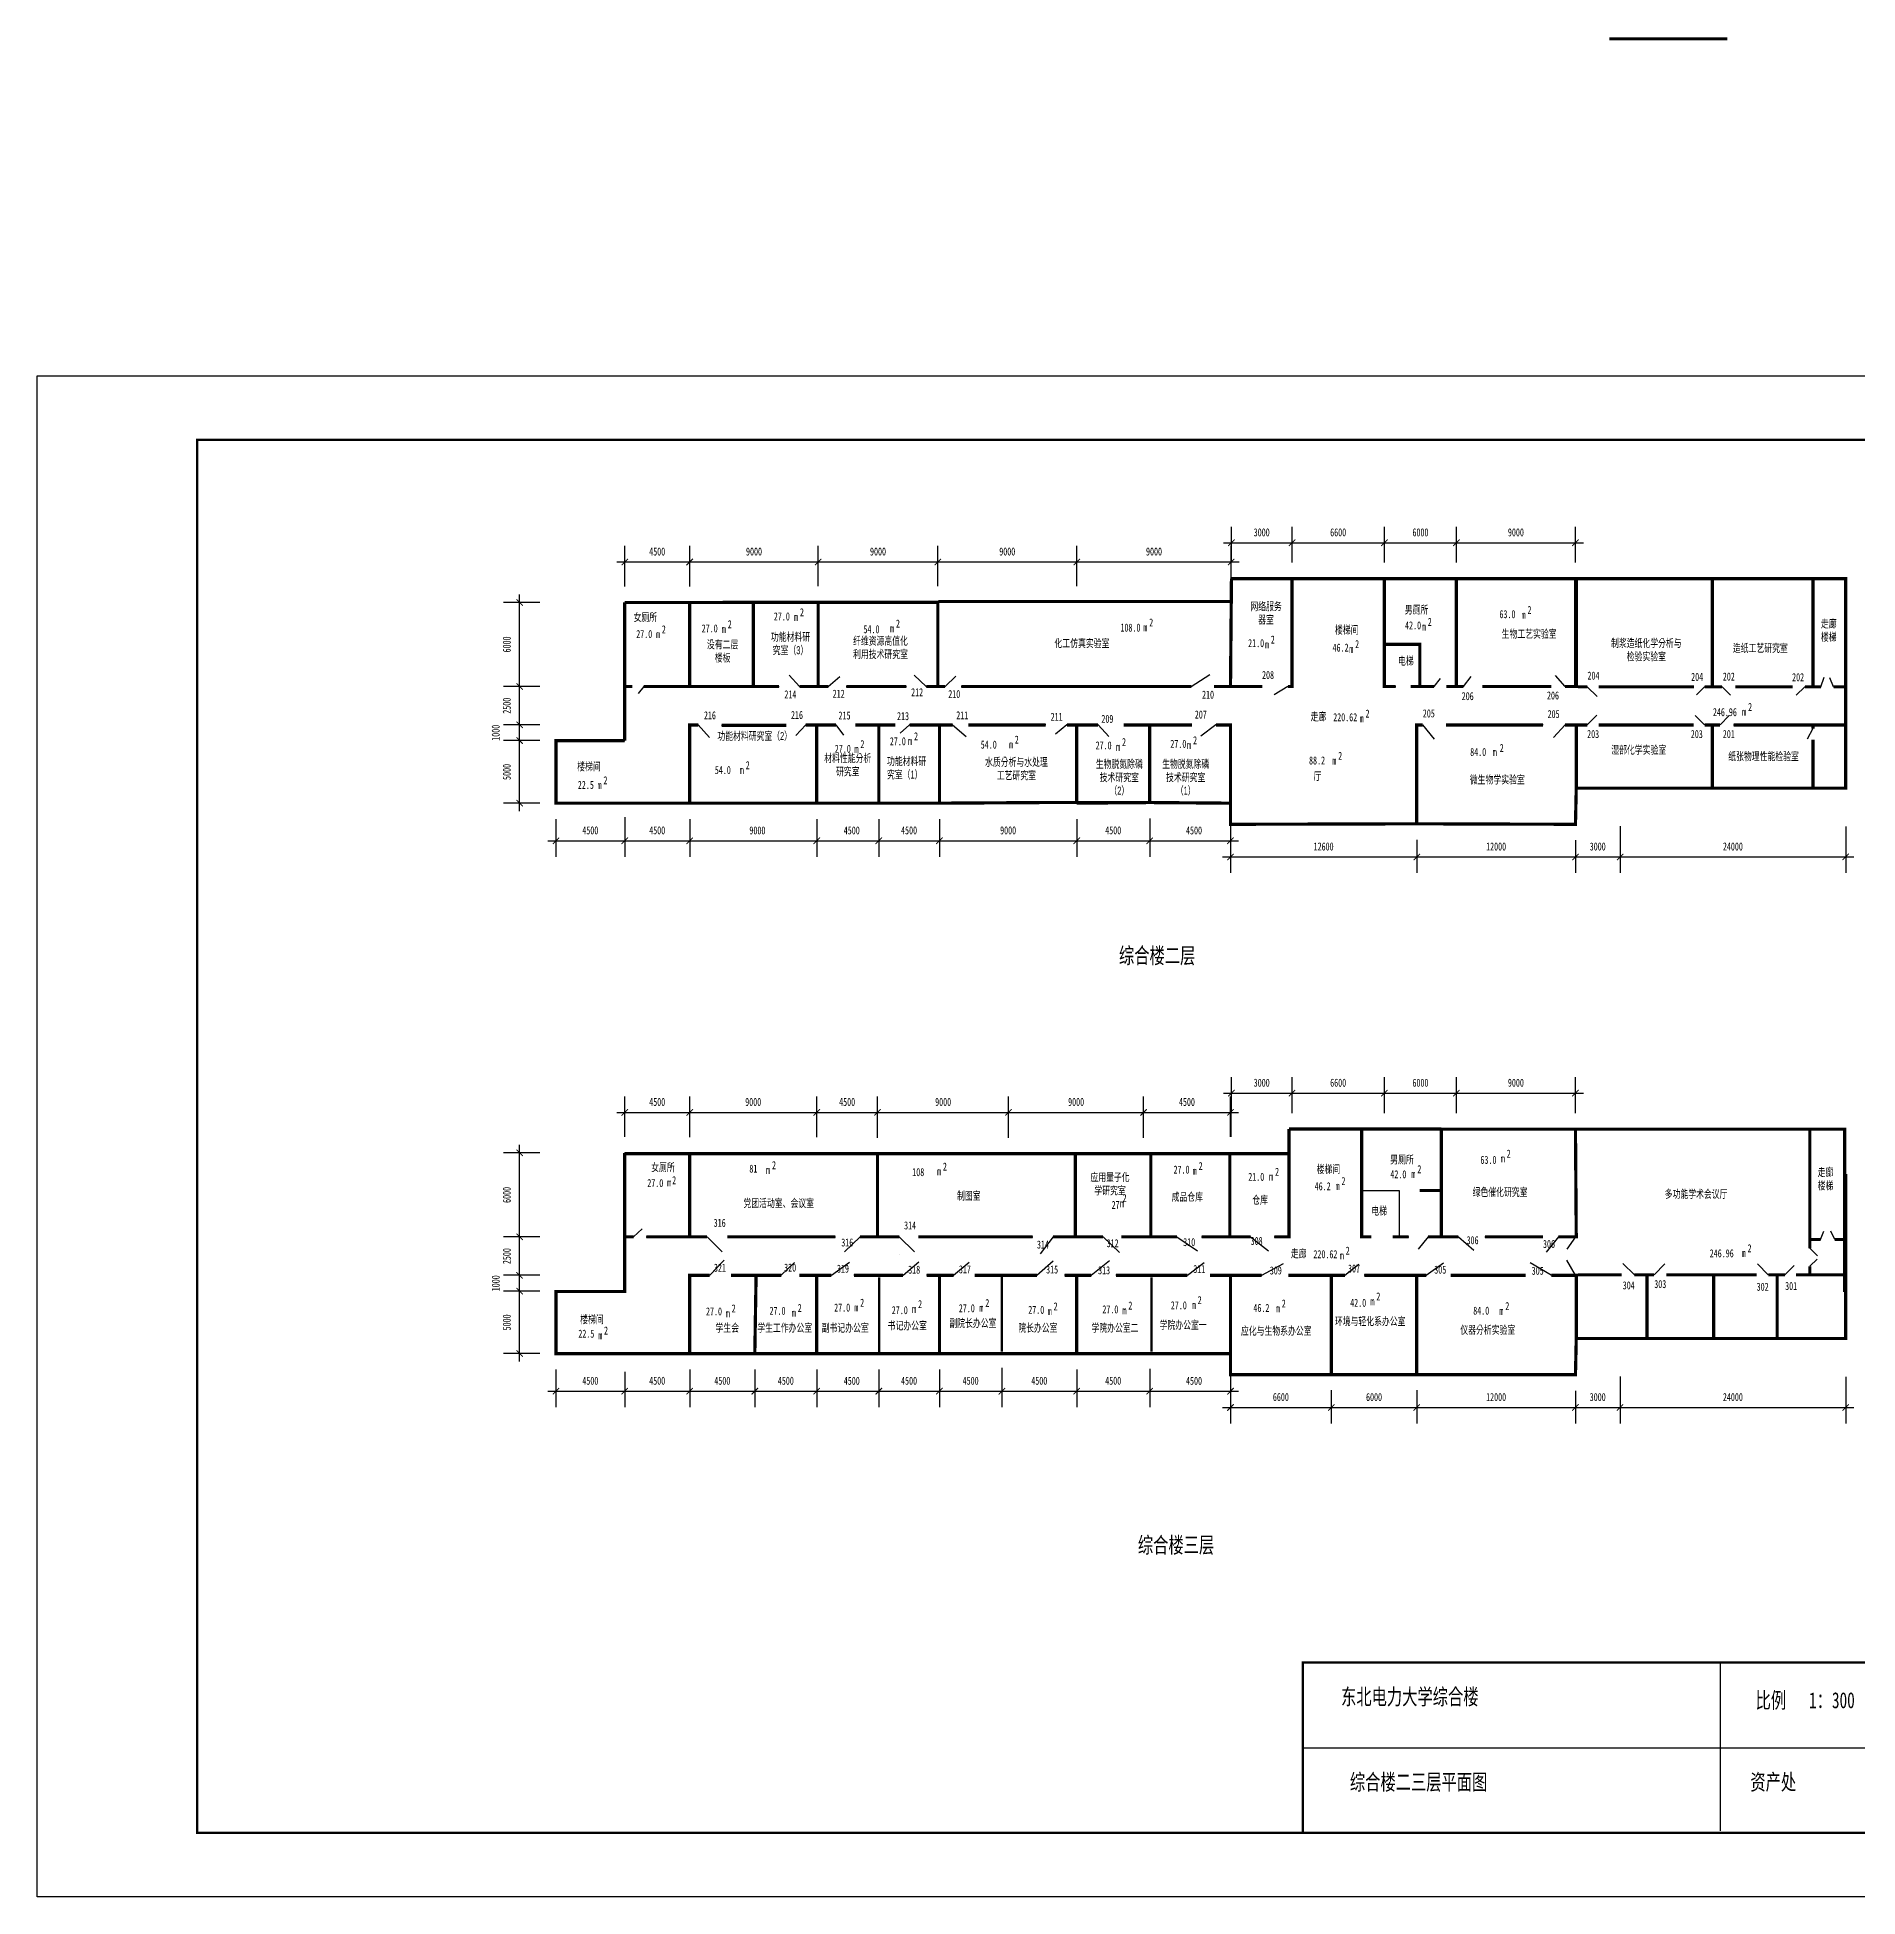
# Model space of a CAD drawing. Extents: x -238 to 1705, y -352 to 810.
# Drawn here: x -238 to 900, y -352 to 810 of the extents above; entities that cross this region are included whole.
import ezdxf

# ---------------------------------------------------------------- set-up
doc = ezdxf.new("R2010")
doc.units = 0
doc.layers.get('0').update_dxf_attribs({"linetype": 'CONTINUOUS'})
doc.layers.get('DEFPOINTS').update_dxf_attribs({"linetype": 'CONTINUOUS'})
doc.styles.get("Standard").update_dxf_attribs({"font": '', "width": 0.7, "height": 5})
doc.styles.get('Standard').set_extended_font_data('FangSong_GB2312')

# ---------------------------------------------------------------- blocks, each defined once
blk = doc.blocks.new('_ARCHTICK')
at = {"color": 0, "linetype": 'ByBlock', "const_width": 0.15}
blk.add_lwpolyline([(-0.5, -0.5), (0.5, 0.5)], dxfattribs=at)

msp = doc.modelspace()

# ---------------------------------------------------------------- linework, layer by layer
for p, q in [((-237.9, 598.9), (1106.1, 598.9)), ((-237.9, -351.5), (-237.9, 598.9)), ((-137.9, 558.9), (1066.1, 558.9)), ((-137.9, -311.5), (-137.9, 558.9)), ((508.5, 472.1), (723.5, 472.1)), ((508.5, 457.2), (508.5, 472.1)), ((546.4, 472.3), (546.4, 404.7)), ((604.1, 472.3), (604.1, 404.7)), ((649.1, 472.3), (649.1, 404.9)), ((129.3, 370.9), (129.3, 457.2)), ((169.9, 404.7), (169.9, 457.3)), ((250.2, 457.3), (250.2, 404.7)), ((325, 457.3), (325, 404.7)), ((507.9, 457.3), (507.9, 404.7)), ((892.4, 433.8), (892.4, 457.3)), ((604.5, 431.1), (626.2, 431.1)), ((626.2, 431.1), (626.2, 404.9)), ((238.6, 404.7), (232.1, 411.8)), ((256.5, 404.7), (263.8, 410.9)), ((317.7, 404.7), (310.3, 411.8)), ((329.5, 404.7), (336.3, 411.2)), ((483.4, 404.7), (494.9, 412.1)), ((635.1, 404.7), (639.2, 409.8)), ((653.5, 404.7), (658.4, 410.9)), ((717, 404.7), (711.1, 411.5)), ((876.9, 404.5), (878.9, 410.5)), ((884.8, 404.5), (882.4, 410.2)), ((129.3, 404.7), (134, 404.7)), ((141.2, 404.7), (137.6, 400.4)), ((141.2, 404.7), (158.8, 404.7)), ((166.4, 404.7), (225.8, 404.7)), ((238.6, 404.7), (256.5, 404.7)), ((267.8, 404.7), (305.4, 404.7)), ((317.7, 404.7), (329.5, 404.7)), ((339.6, 404.7), (395, 404.7)), ((405.1, 404.7), (417.5, 404.7)), ((502.9, 404.7), (527.7, 404.7)), ((543.8, 404.7), (535.1, 399.5)), ((543.8, 404.7), (546.4, 404.7)), ((604.1, 404.7), (611.2, 404.7)), ((620.6, 404.7), (635.1, 404.7)), ((642.8, 404.7), (653.5, 404.7)), ((665.4, 404.7), (708.4, 404.7)), ((717, 404.7), (724, 404.7)), ((730.9, 404.5), (737.1, 398.4)), ((793.3, 404.5), (797.5, 404.5)), ((804.2, 404.5), (799.2, 399.5)), ((804.2, 404.5), (815.1, 404.5)), ((815.1, 404.5), (820.3, 399.3)), ((845.9, 404.5), (859.2, 404.5)), ((866.9, 404.5), (861.5, 399.2)), ((866.9, 404.5), (876.9, 404.5)), ((884.8, 404.5), (892.4, 404.5)), ((730.9, 380.7), (736.9, 386.7)), ((804.2, 380.7), (798.4, 386.5)), ((813.9, 380.7), (819.6, 386.5)), ((892.4, 359.7), (892.4, 394.5)), ((169.9, 380.7), (169.9, 331.8)), ((175.3, 380.7), (169.9, 380.7)), ((175.3, 380.7), (182.3, 372.9)), ((230.3, 380.4), (189.8, 380.4)), ((242.4, 380.7), (236.2, 374)), ((261.3, 380.7), (242.4, 380.7)), ((249.3, 380.7), (249.3, 331.8)), ((261.3, 380.7), (266, 374.3)), ((298.4, 380.7), (273.5, 380.7)), ((288.1, 380.7), (288.1, 331.8)), ((307.3, 380.7), (301.4, 375.5)), ((334.2, 380.7), (307.3, 380.7)), ((326, 380.7), (326, 331.8)), ((334.2, 380.7), (342.6, 373.5)), ((392.4, 380.7), (344.1, 380.7)), ((405.7, 380.7), (398.5, 374.9)), ((425.1, 380.7), (405.7, 380.7)), ((411.8, 380.7), (411.8, 331.8)), ((425.1, 380.7), (431.8, 373.5)), ((483.8, 380.7), (441.2, 380.7)), ((457.4, 380.7), (457.4, 332.2)), ((498.8, 380.7), (489.4, 373.7)), ((507.9, 380.7), (498.8, 380.7)), ((507.9, 331.8), (507.9, 380.7)), ((624.3, 318.9), (624.3, 380.7)), ((628, 380.7), (624.3, 380.7)), ((628, 380.7), (635.2, 371.7)), ((703.3, 380.7), (642.6, 380.7)), ((717, 380.7), (709.7, 372.9)), ((724, 380.7), (717, 380.7)), ((723.5, 380.7), (723.5, 318.6)), ((822.3, 380.7), (838.8, 380.7)), ((845.9, 380.7), (892.4, 380.7)), ((871.9, 378.4), (868.4, 371.7)), ((86.3, 331.8), (86.3, 370.9)), ((86.3, 370.9), (129.3, 370.9)), ((724, 341.2), (838.8, 341.2)), ((892.4, 341.2), (892.4, 341.2)), ((86.3, 331.8), (507.9, 331.8)), ((507.9, 318.6), (507.9, 331.8)), ((723.5, 318.6), (507.9, 318.6)), ((544.5, 128.2), (544.5, 60.8)), ((589.9, 128.2), (589.9, 60.8)), ((639.7, 128.2), (639.7, 60.8)), ((723.5, 128.1), (723.5, 60.8)), ((891.8, 128.1), (891.8, 77.8)), ((129.3, 26.7), (129.3, 113.3)), ((169.9, 60.8), (169.9, 113.3)), ((287.3, 112.8), (287.3, 96.5)), ((590, 89.8), (613.3, 89.8)), ((613.3, 89.8), (613.3, 60.5)), ((626.2, 89.8), (639.6, 89.8)), ((287.3, 79.8), (287.3, 60.8)), ((870, 53.7), (870, 76.5)), ((129.3, 60.8), (134.8, 60.8)), ((134.8, 60.8), (140.3, 65.9)), ((142.8, 60.8), (152.1, 60.8)), ((180.8, 60.8), (190.3, 51.4)), ((241, 60.8), (261, 60.8)), ((276.4, 60.8), (266.7, 51.5)), ((300.9, 60.8), (310.4, 51.4)), ((361.8, 60.8), (384.3, 60.8)), ((397, 60.8), (389, 50.3)), ((397, 60.8), (428.3, 60.8)), ((428.3, 60.8), (438.6, 51)), ((439.7, 60.8), (474.4, 60.8)), ((474.4, 60.8), (487.2, 52.1)), ((489.8, 60.8), (520.5, 60.8)), ((520.5, 60.8), (531.6, 52)), ((535.2, 60.8), (544.5, 60.8)), ((589.9, 60.8), (595.9, 60.8)), ((609.3, 60.8), (619.3, 60.8)), ((631.4, 60.8), (625.1, 53.2)), ((631.4, 60.8), (650.3, 60.8)), ((650.3, 60.8), (660, 52.6)), ((666.9, 60.8), (703.2, 60.8)), ((712.8, 60.8), (705.2, 51.3)), ((712.8, 60.8), (723.5, 60.8)), ((723.5, 60.8), (718.2, 53.1)), ((870, 53.7), (870, 64.3)), ((876.7, 59.2), (878.7, 64.4)), ((885.6, 59.2), (883.1, 64.4)), ((300.9, 49.5), (300.9, 49.5)), ((870, 53.7), (874.7, 49)), ((870, 42.5), (874.5, 46.9)), ((169.9, 36.8), (169.9, -12.1)), ((182.4, 36.8), (169.9, 36.8)), ((182.4, 36.8), (191.5, 46.2)), ((227.1, 36.8), (195.8, 36.8)), ((210.6, 36.8), (210.6, -12.1)), ((227.1, 36.8), (235.4, 44.8)), ((258.5, 36.8), (238.5, 36.8)), ((249.3, 36.8), (249.3, -12.1)), ((258.5, 36.8), (269.7, 45)), ((303.3, 36.8), (272.5, 36.8)), ((303.3, 36.8), (313.2, 45.2)), ((334.8, 36.8), (318, 36.8)), ((326, 36.8), (326, -12.1)), ((334.8, 36.8), (344.5, 45)), ((386.9, 36.8), (348.1, 36.8)), ((386.9, 36.8), (397.1, 45.8)), ((420.9, 36.8), (404.2, 36.8)), ((411.8, 36.8), (411.8, -12.1)), ((420.9, 36.8), (432.3, 46)), ((481, 36.8), (436.3, 36.8)), ((481, 36.8), (491.4, 44.8)), ((527.4, 36.8), (495.1, 36.8)), ((507.9, -12.1), (507.9, 36.8)), ((527.4, 36.8), (541.1, 44.1)), ((579.4, 36.8), (544.1, 36.8)), ((570.9, 36.8), (570.9, -25)), ((579.4, 36.8), (588.2, 43.7)), ((630.2, 36.8), (591.5, 36.8)), ((624.3, -25), (624.3, 36.8)), ((630.2, 36.8), (641, 44.5)), ((692.3, 36.8), (645.6, 36.8)), ((708.4, 36.8), (695.2, 44.5)), ((723.5, 36.8), (708.4, 36.8)), ((723.5, 36.8), (718.2, 46.2)), ((723.5, 36.8), (723.5, -25.3)), ((760.3, 37.1), (753.1, 44.1)), ((772.6, 37.1), (779.4, 43.9)), ((844, 37.1), (837.3, 43.9)), ((854.4, 37.1), (860.2, 42.9)), ((86.3, -12.1), (86.3, 26.7)), ((86.3, 26.7), (129.3, 26.7)), ((86.3, -12.1), (507.9, -12.1)), ((507.9, -25.3), (507.9, -12.1)), ((723.5, -25.3), (507.9, -25.3)), ((1066.1, -205.2), (553.1, -205.2)), ((553.1, -205.2), (553.1, -311.5)), ((813.9, -204.9), (813.9, -310.4)), ((553.1, -258.4), (1066.4, -258.4)), ((1066.1, -311.5), (-137.9, -311.5)), ((1106.1, -351.5), (-237.9, -351.5))]:
    msp.add_line(p, q)
at = {"color": 0, "linetype": 'ByBlock'}
for p, q in [((508.5, 482.1), (508.5, 504.5)), ((546.4, 482.1), (546.4, 504.5)), ((604.1, 482.1), (604.1, 504.5)), ((649.1, 482.1), (649.1, 504.5)), ((723.5, 482.1), (723.5, 504.5)), ((129.3, 467.2), (129.3, 492.5)), ((169.9, 467.2), (169.9, 492.5)), ((250.2, 467.3), (250.2, 492.5)), ((325, 467.3), (325, 492.5)), ((411.8, 467.3), (411.8, 492.5)), ((503.5, 494.5), (551.4, 494.5)), ((508.3, 467.2), (508.3, 492.5)), ((541.4, 494.5), (609.1, 494.5)), ((599.1, 494.5), (654.1, 494.5)), ((644.1, 494.5), (728.5, 494.5)), ((124.3, 482.5), (174.9, 482.5)), ((164.9, 482.5), (255.2, 482.5)), ((245.2, 482.5), (330, 482.5)), ((320, 482.5), (416.8, 482.5)), ((406.8, 482.5), (513.3, 482.5)), ((76.3, 457.2), (53.6, 457.2)), ((63.6, 399.7), (63.6, 462.2)), ((63.6, 375.7), (63.6, 409.7)), ((76.3, 404.7), (53.6, 404.7)), ((63.6, 380.7), (63.6, 399.2)), ((76.3, 380.7), (53.6, 380.7)), ((63.6, 365.9), (63.6, 380.7)), ((63.6, 326.8), (63.6, 375.9)), ((76.3, 370.9), (53.6, 370.9)), ((76.3, 370.9), (53.6, 370.9)), ((76.3, 331.8), (53.6, 331.8)), ((86.3, 321.8), (86.3, 298.3)), ((129.3, 323.1), (129.3, 298.3)), ((169.9, 321.8), (169.9, 298.3)), ((249.3, 321.8), (249.3, 298.3)), ((288.1, 321.8), (288.1, 298.3)), ((326, 321.8), (326, 298.3)), ((411.8, 321.8), (411.8, 298.3)), ((457.4, 322.2), (457.4, 298.3)), ((507.9, 321.8), (507.9, 298.3)), ((751.4, 317.5), (751.4, 288.2)), ((892.4, 317.3), (892.4, 288.2)), ((81.3, 308.3), (134.3, 308.3)), ((124.3, 308.3), (174.9, 308.3)), ((164.9, 308.3), (254.3, 308.3)), ((244.3, 308.3), (293.1, 308.3)), ((283.1, 308.3), (331, 308.3)), ((321, 308.3), (416.8, 308.3)), ((406.8, 308.3), (462.4, 308.3)), ((452.4, 308.3), (512.9, 308.3)), ((507.9, 308.6), (507.9, 288.2)), ((624.3, 308.9), (624.3, 288.2)), ((723.5, 308.6), (723.5, 288.2)), ((502.9, 298.2), (629.3, 298.2)), ((619.3, 298.2), (728.5, 298.2)), ((718.5, 298.2), (756.4, 298.2)), ((746.4, 298.2), (897.4, 298.2)), ((508.5, 138.1), (508.5, 160.6)), ((546.4, 138.1), (546.4, 160.6)), ((604.1, 138.1), (604.1, 160.6)), ((649.1, 138.1), (649.1, 160.6)), ((723.5, 138.1), (723.5, 160.6)), ((129.3, 123.3), (129.3, 148.6)), ((169.9, 123.3), (169.9, 148.6)), ((169.9, 123.2), (169.9, 148.6)), ((249.3, 123.1), (249.3, 148.6)), ((287.3, 122.8), (287.3, 148.6)), ((369.2, 122.8), (369.2, 148.6)), ((453.6, 122.8), (453.6, 148.6)), ((503.5, 150.6), (551.4, 150.6)), ((507.9, 123.3), (507.9, 148.6)), ((508.3, 123.3), (508.3, 148.6)), ((541.4, 150.6), (609.1, 150.6)), ((599.1, 150.6), (654.1, 150.6)), ((644.1, 150.6), (728.5, 150.6)), ((124.3, 138.6), (174.9, 138.6)), ((164.9, 138.6), (254.3, 138.6)), ((244.3, 138.6), (292.3, 138.6)), ((282.3, 138.6), (374.2, 138.6)), ((364.2, 138.6), (458.6, 138.6)), ((448.6, 138.6), (512.9, 138.6)), ((63.6, 55.8), (63.6, 118.3)), ((76.3, 113.3), (53.6, 113.3)), ((76.3, 60.8), (53.6, 60.8)), ((63.6, 31.8), (63.6, 65.8)), ((63.6, 36.8), (63.6, 55.3)), ((76.3, 36.8), (53.6, 36.8)), ((63.6, 21.9), (63.6, 36.8)), ((76.3, 26.9), (53.6, 26.9)), ((76.3, 26.9), (53.6, 26.9)), ((63.6, -17.1), (63.6, 31.9)), ((76.3, -12.1), (53.6, -12.1)), ((86.3, -22.1), (86.3, -45.6)), ((169.9, -22.1), (169.9, -45.6)), ((169.9, -22.1), (169.9, -45.6)), ((210.6, -22.1), (210.6, -45.6)), ((249.3, -22.1), (249.3, -45.6)), ((249.3, -22.1), (249.3, -45.6)), ((288.1, -22.1), (288.1, -45.6)), ((326, -22.1), (326, -45.6)), ((326, -22.1), (326, -45.6)), ((365, -21), (365, -45.6)), ((411.8, -22.1), (411.8, -45.6)), ((411.8, -22.1), (411.8, -45.6)), ((457.4, -21.7), (457.4, -45.6)), ((507.9, -22.1), (507.9, -45.6)), ((129.3, -23.5), (129.3, -45.6)), ((751.4, -26.4), (751.4, -55.8)), ((892.4, -26.7), (892.4, -55.8)), ((81.3, -35.6), (134.3, -35.6)), ((124.3, -35.6), (174.9, -35.6)), ((164.9, -35.6), (215.6, -35.6)), ((205.6, -35.6), (254.3, -35.6)), ((244.3, -35.6), (293.1, -35.6)), ((283.1, -35.6), (331, -35.6)), ((321, -35.6), (370, -35.6)), ((360, -35.6), (416.8, -35.6)), ((406.8, -35.6), (462.4, -35.6)), ((452.4, -35.6), (512.9, -35.6)), ((502.9, -45.8), (575.9, -45.8)), ((507.9, -35.3), (507.9, -55.8)), ((507.9, -35.3), (507.9, -55.8)), ((565.9, -45.8), (629.3, -45.8)), ((570.9, -35), (570.9, -55.8)), ((619.3, -45.8), (728.5, -45.8)), ((624.3, -35), (624.3, -55.8)), ((624.3, -35), (624.3, -55.8)), ((718.5, -45.8), (756.4, -45.8)), ((723.5, -35.3), (723.5, -55.8)), ((746.4, -45.8), (897.4, -45.8))]:
    msp.add_line(p, q, dxfattribs=at)
for points, const_width in [([(744.7, 809.4), (800.1, 809.4)], 2), ([(763, 809.4), (818.4, 809.4)], 2), ([(1066.1, -311.5), (-137.9, -311.5), (-137.9, 558.9), (1066.1, 558.9), (1066.1, -311.5)], 1.5), ([(508.5, 472.1), (507.9, 404.7)], 2), ([(508.5, 472.1), (546.4, 472.1)], 2), ([(546.4, 472.1), (546.4, 404.7), (543.8, 404.7)], 2), ([(546.4, 472.1), (723.5, 472.1), (724, 404.7), (717, 404.7)], 2), ([(604.1, 472.1), (604.1, 404.7), (611.2, 404.7)], 2), ([(649.1, 472.1), (649.1, 404.9)], 2), ([(723.5, 472.1), (723.5, 404.5)], 2), ([(724, 472.1), (751.4, 472.1)], 2), ([(724, 472.1), (724, 404.5)], 2), ([(892.4, 370.3), (892.4, 472.1), (751.4, 472.1)], 2), ([(809, 472.1), (809, 404.5)], 2), ([(871.9, 472.1), (871.9, 404.5)], 2), ([(129.3, 457.2), (169.9, 457.2), (169.9, 404.7)], 2), ([(129.3, 457.2), (129.3, 370.9)], 2), ([(169.9, 457.2), (250.2, 457.3), (250.2, 404.7)], 2), ([(169.9, 457.2), (169.9, 408.3)], 2), ([(169.9, 457.2), (169.9, 408.3)], 2), ([(209.7, 457.2), (209.7, 404.7)], 2), ([(250.2, 457.3), (325, 457.3), (325, 404.7)], 2), ([(325.4, 457.8), (493.7, 457.8)], 2), ([(339.6, 457.8), (507.9, 457.8)], 2), ([(724, 341.2), (892.4, 341.2), (892.4, 443)], 2), ([(809, 442.9), (809, 404.5)], 2), ([(892.4, 443), (892.4, 375.8)], 2), ([(892.4, 443), (892.4, 375.8)], 2), ([(892.4, 443), (892.4, 375.8)], 2), ([(604.5, 431.1), (626.2, 431.1), (626.2, 404.9)], 2), ([(809, 412.1), (809, 404.5)], 2), ([(129.3, 404.7), (134, 404.7)], 2), ([(141.2, 404.7), (158.8, 404.7)], 2), ([(158.8, 404.7), (225.8, 404.7)], 2), ([(238.6, 404.7), (256.5, 404.7)], 2), ([(267.8, 404.7), (305.4, 404.7)], 2), ([(317.7, 404.7), (329.5, 404.7)], 2), ([(339.6, 404.7), (483.4, 404.7)], 2), ([(405.1, 404.7), (417.5, 404.7)], 2), ([(430.4, 404.7), (483.4, 404.7)], 2), ([(497.6, 404.7), (507.9, 404.7)], 2), ([(502.9, 404.7), (527.7, 404.7)], 2), ([(620.6, 404.7), (635.1, 404.7)], 2), ([(642.8, 404.7), (653.5, 404.7)], 2), ([(708.4, 404.7), (665.4, 404.7)], 2), ([(725, 404.5), (730.9, 404.5)], 2), ([(738, 404.5), (785.7, 404.5)], 2), ([(785.2, 404.5), (797.5, 404.5)], 2), ([(804.2, 404.5), (815.1, 404.5)], 2), ([(823.5, 404.5), (845.9, 404.5)], 2), ([(831.7, 404.5), (859.2, 404.5)], 2), ([(866.9, 404.5), (876.9, 404.5)], 2), ([(884.8, 404.5), (892.4, 404.5)], 2), ([(288.1, 331.8), (86.3, 331.8), (86.3, 370.9), (129.3, 370.9)], 2), ([(326, 331.8), (169.9, 331.8), (169.9, 380.7), (175.3, 380.7)], 2), ([(189.8, 380.4), (230.3, 380.4)], 2), ([(242.4, 380.7), (261.3, 380.7)], 2), ([(249.3, 380.7), (249.3, 331.8)], 2), ([(273.5, 380.7), (298.4, 380.7)], 2), ([(285.9, 380.7), (288.1, 380.7), (288.1, 331.8)], 2), ([(307.3, 380.7), (334.2, 380.7)], 2), ([(326, 380.7), (326, 331.8)], 2), ([(344.1, 380.7), (392.4, 380.7)], 2), ([(405.7, 380.7), (425.1, 380.7)], 2), ([(411.8, 380.7), (411.8, 331.8)], 2), ([(483.8, 380.7), (441.2, 380.7)], 2), ([(507.9, 331.8), (457.4, 332.2), (457.4, 380.7)], 2), ([(624.3, 318.9), (507.9, 318.6), (507.9, 380.7), (498.8, 380.7)], 2), ([(717, 380.7), (724, 380.7), (724, 341.2), (723.5, 318.6), (624.3, 318.9), (624.3, 380.7), (628, 380.7)], 2), ([(642.6, 380.7), (703.3, 380.7)], 2), ([(725, 380.7), (730.9, 380.7)], 2), ([(737.9, 380.7), (785.7, 380.7)], 2), ([(785.2, 380.7), (797.3, 380.7)], 2), ([(804.2, 380.7), (813.9, 380.7)], 2), ([(809, 380.7), (809, 341.2)], 2), ([(809, 380.7), (809, 345)], 2), ([(809, 380.7), (809, 375.7)], 2), ([(822.3, 380.7), (845.9, 380.7)], 2), ([(831.7, 380.7), (892.4, 380.7)], 2), ([(871.9, 380.7), (871.9, 378.4)], 2), ([(871.9, 380.7), (871.9, 378.4)], 2), ([(871.9, 371.4), (871.9, 341.2)], 2), ([(411.8, 331.8), (457.4, 332.2), (391.9, 332.2), (326, 331.8)], 2), ([(544.5, 128.2), (544.5, 60.8), (535.2, 60.8)], 2), ([(544.5, 128.2), (617.9, 128.2)], 2), ([(566.3, 128.2), (639.7, 128.2)], 2), ([(595.9, 60.8), (589.9, 60.8), (589.9, 128.1)], 2), ([(712.8, 60.8), (724, 60.8), (723.5, 128.1), (639.7, 128.1), (639.7, 60.8)], 2), ([(723.5, 128.1), (750.9, 128.1)], 2), ([(891.8, 26.4), (891.8, 128.1), (750.9, 128.1)], 2), ([(870, 128.1), (870, 53.7)], 2), ([(891.8, 88.6), (891.8, 128.1), (886.3, 128.1)], 2), ([(891.8, 88.6), (891.8, 128.1), (886.3, 128.1)], 2), ([(891.8, 88.6), (891.8, 128.1), (886.3, 128.1)], 2), ([(891.8, 88.6), (891.8, 128.1), (886.3, 128.1)], 2), ([(891.8, 88.6), (891.8, 128.1), (886.3, 128.1)], 2), ([(891.8, 128.1), (891.8, 66.4)], 2), ([(891.8, 128.1), (891.8, 66.4)], 2), ([(891.8, 128.1), (891.8, 66.4)], 2), ([(129.3, 113.3), (129.3, 26.7), (86.3, 26.7), (86.3, -12.1), (507.9, -12.1), (507.9, -25.3), (723.5, -25.3), (724, -2.7), (892.4, -2.7), (892.4, 99), (891.8, 99)], 2), ([(129.3, 112.8), (544.5, 112.8)], 2), ([(169.9, 113.2), (169.9, 60.8)], 2), ([(287.3, 112.8), (287.3, 96.5)], 2), ([(410.9, 112.8), (410.9, 60.8)], 2), ([(458.1, 112.8), (458.1, 60.8)], 2), ([(471.1, 112.9), (514.4, 112.9)], 2), ([(471.1, 112.8), (544.5, 112.8)], 2), ([(507.5, 112.8), (507.5, 60.8)], 2), ([(287.3, 96.5), (287.3, 60.8)], 2), ([(626.2, 89.8), (639.6, 89.8)], 2), ([(129.3, 60.8), (134.8, 60.8)], 2), ([(142.8, 60.8), (169.9, 60.8)], 2), ([(163.5, 60.8), (180.8, 60.8)], 2), ([(193.4, 60.8), (241, 60.8)], 2), ([(241, 60.8), (261, 60.8)], 2), ([(276.4, 60.8), (300.9, 60.8)], 2), ([(276.4, 60.8), (300.9, 60.8)], 2), ([(287.3, 60.8), (300.9, 60.8)], 2), ([(293, 60.8), (300.9, 60.8)], 2), ([(312.7, 60.8), (356.1, 60.8)], 2), ([(312.7, 60.8), (361.8, 60.8)], 2), ([(312.7, 60.8), (345.1, 60.8)], 2), ([(312.7, 60.8), (345.1, 60.8)], 2), ([(384.3, 60.8), (361.8, 60.8)], 2), ([(397, 60.8), (428.3, 60.8)], 2), ([(439.7, 60.8), (474.4, 60.8)], 2), ([(489.8, 60.8), (520.5, 60.8)], 2), ([(609.3, 60.8), (619.3, 60.8)], 2), ([(650.3, 60.8), (631.4, 60.8)], 2), ([(666.9, 60.8), (703.2, 60.8)], 2), ([(869.2, 59.2), (876.7, 59.2)], 2), ([(885.6, 59.2), (893.1, 59.2)], 2), ([(182.4, 36.8), (169.9, 36.8), (169.9, -12.1)], 2), ([(195.8, 36.8), (227.1, 36.8)], 2), ([(211.4, 36.8), (210.6, -12.1)], 2), ([(258.5, 36.8), (238.5, 36.8)], 2), ([(249.3, 36.8), (249.3, -12.1)], 2), ([(303.3, 36.8), (272.5, 36.8)], 2), ([(288.3, 35.6), (288.3, -12.2)], 1.5), ([(318, 36.8), (334.8, 36.8)], 2), ([(326, 36.8), (326, -12.1)], 2), ([(348.1, 36.8), (386.9, 36.8)], 2), ([(365, 36.9), (365, -11)], 1.5), ([(404.2, 36.8), (420.9, 36.8)], 2), ([(411.8, 36.8), (411.8, -12.1)], 2), ([(481, 36.8), (436.3, 36.8)], 2), ([(458.5, 35.6), (458.5, -11)], 1.5), ([(495.1, 36.8), (527.4, 36.8)], 2), ([(507.9, 36.8), (507.9, -12.1)], 2), ([(544.1, 36.8), (579.4, 36.8)], 2), ([(570.9, 36.8), (570.9, -25)], 2), ([(630.2, 36.8), (591.5, 36.8)], 2), ([(624.3, 36.8), (624.3, -25)], 2), ([(692.3, 36.8), (645.6, 36.8)], 2), ([(724, -2.7), (724, 36.8), (715.9, 36.8), (708.4, 36.8)], 2), ([(725, 37.1), (752.3, 37.1)], 2), ([(768.2, -2.4), (768.2, 37.1), (760.3, 37.1)], 2), ([(760.3, 37.1), (772.6, 37.1)], 2), ([(780.3, 37.1), (785.7, 37.1)], 2), ([(785.2, 37.1), (836.8, 37.1)], 2), ([(809.9, -2.4), (809.9, 37.1), (801.8, 37.1), (794.3, 37.1)], 2), ([(831.7, 37.1), (836.8, 37.1)], 2), ([(836.8, 37.1), (833.9, 37.1)], 2), ([(849.6, -2.4), (849.6, 37.1), (844, 37.1)], 2), ([(844, 37.1), (854.4, 37.1)], 2), ([(844, 37.1), (845.9, 37.1)], 2), ([(861.4, 37.1), (892.4, 37.1)], 2), ([(865.8, 37.1), (893.1, 37.1)], 2), ([(870, 42.5), (870, 37.1)], 2), ([(1066.1, -205.2), (553.1, -205.2), (553.1, -311.5)], 1.5)]:
    msp.add_lwpolyline(points, dxfattribs=dict(const_width=const_width))
at = {"color": 0, "linetype": 'ByBlock', "const_width": 0.6}
for points in [[(171.9, 310.3), (167.9, 306.3)], [(251.3, 310.3), (247.3, 306.3)], [(247.3, 306.3), (251.3, 310.3)], [(459.4, 310.3), (455.4, 306.3)], [(626.3, 300.2), (622.3, 296.2)], [(725.5, 300.2), (721.5, 296.2)], [(749.4, 296.2), (753.4, 300.2)], [(753.4, 300.2), (749.4, 296.2)], [(890.4, 296.2), (894.4, 300.2)], [(171.9, -33.6), (167.9, -37.6)], [(247.3, -37.6), (251.3, -33.6)], [(251.3, -33.6), (247.3, -37.6)], [(459.4, -33.6), (455.4, -37.6)], [(626.3, -43.8), (622.3, -47.8)], [(725.5, -43.8), (721.5, -47.8)], [(753.4, -43.8), (749.4, -47.8)], [(749.4, -47.8), (753.4, -43.8)], [(890.4, -47.8), (894.4, -43.8)]]:
    msp.add_lwpolyline(points, dxfattribs=at)
msp.add_lwpolyline([(891.8, 99), (892.4, 99), (892.4, -2.7), (724, -2.7), (724, 36.8)])
at = {"layer": 'DEFPOINTS', "color": 0, "linetype": 'ByBlock'}
for p in [(546.4, 494.5), (604.1, 494.5), (649.1, 494.5), (723.5, 494.5), (169.9, 482.5), (250.2, 482.5), (325, 482.5), (411.8, 482.5), (508.3, 482.5), (508.5, 472.1), (546.4, 472.1), (546.4, 472.1), (604.1, 472.1), (604.1, 472.1), (649.1, 472.1), (649.1, 472.1), (723.5, 472.1), (723.5, 472.1), (63.6, 457.2), (129.3, 457.2), (129.3, 457.2), (169.9, 457.2), (169.9, 457.2), (250.2, 457.3), (250.2, 457.3), (325, 457.3), (325, 457.3), (411.8, 457.3), (411.8, 457.3), (508.3, 457.2), (892.4, 443), (892.4, 443), (63.6, 404.7), (129.3, 404.7), (129.3, 404.7), (724, 404.7), (724, 404.7), (63.6, 380.7), (169.9, 380.7), (169.9, 380.7), (724, 380.7), (724, 380.7), (63.6, 370.9), (86.3, 370.9), (86.3, 370.9), (129.3, 370.9), (129.3, 370.9), (751.4, 341.5), (751.4, 341.5), (892.4, 341.2), (892.4, 341.2), (892.4, 341.2), (86.3, 331.8), (86.3, 331.8), (169.9, 331.8), (169.9, 331.8), (249.3, 331.8), (249.3, 331.8), (288.1, 331.8), (288.1, 331.8), (326, 331.8), (326, 331.8), (411.8, 331.8), (411.8, 331.8), (457.4, 332.2), (457.4, 332.2), (507.9, 331.8), (507.9, 318.6), (624.3, 318.9), (624.3, 318.9), (723.5, 318.6), (723.5, 318.6), (723.5, 318.6), (129.3, 308.3), (169.9, 308.3), (249.3, 308.3), (288.1, 308.3), (326, 308.3), (411.8, 308.3), (457.4, 308.3), (507.9, 308.3), (624.3, 298.2), (723.5, 298.2), (751.4, 298.2), (892.4, 298.2), (546.4, 150.6), (604.1, 150.6), (649.1, 150.6), (723.5, 150.6), (169.9, 138.6), (249.3, 138.6), (287.3, 138.6), (369.2, 138.6), (453.6, 138.6), (507.9, 138.6), (508.3, 138.6), (63.6, 113.3), (169.9, 113.2), (287.3, 112.8), (287.3, 112.8), (63.6, 60.8), (63.6, 36.8), (63.6, 26.9), (365, -11), (365, -11), (169.9, -12.1), (210.6, -12.1), (210.6, -12.1), (249.3, -12.1), (326, -12.1), (411.8, -12.1), (507.9, -25.3), (570.9, -25), (570.9, -25), (624.3, -25), (129.3, -35.6), (169.9, -35.6), (210.6, -35.6), (249.3, -35.6), (249.3, -35.6), (288.1, -35.6), (326, -35.6), (365, -35.6), (411.8, -35.6), (411.8, -35.6), (457.4, -35.6), (507.9, -35.6), (570.9, -45.8), (624.3, -45.8), (624.3, -45.8), (723.5, -45.8), (751.4, -45.8), (892.4, -45.8)]:
    msp.add_point(p, dxfattribs=at)

# ---------------------------------------------------------------- block references
at = {"color": 0, "linetype": 'ByBlock', "xscale": 4, "yscale": 4, "zscale": 4}
for p, rotation in [((508.5, 494.5), 180), ((546.4, 494.5), 180), ((604.1, 494.5), 180), ((649.1, 494.5), 180), ((129.3, 482.5), 180), ((169.9, 482.5), 180), ((250.2, 482.5), 180), ((325, 482.5), 180), ((411.8, 482.5), 180), ((63.6, 457.2), 90), ((63.6, 404.7), 270), ((63.6, 404.7), 90), ((63.6, 380.7), 270), ((63.6, 380.7), 90), ((63.6, 370.9), 270), ((63.6, 370.9), 90), ((63.6, 331.8), 270), ((86.3, 308.3), 180), ((129.3, 308.3), 180), ((288.1, 308.3), 180), ((326, 308.3), 180), ((411.8, 308.3), 180), ((507.9, 298.2), 180), ((508.5, 150.6), 180), ((546.4, 150.6), 180), ((604.1, 150.6), 180), ((649.1, 150.6), 180), ((129.3, 138.6), 180), ((169.9, 138.6), 180), ((169.9, 138.6), 180), ((249.3, 138.6), 180), ((287.3, 138.6), 180), ((369.2, 138.6), 180), ((453.6, 138.6), 180), ((63.6, 113.3), 90), ((63.6, 60.8), 90), ((63.6, 60.8), 270), ((63.6, 36.8), 90), ((63.6, 36.8), 270), ((63.6, 26.9), 90), ((63.6, 26.9), 270), ((63.6, -12.1), 270), ((86.3, -35.6), 180), ((129.3, -35.6), 180), ((169.9, -35.6), 180), ((210.6, -35.6), 180), ((288.1, -35.6), 180), ((326, -35.6), 180), ((326, -35.6), 180), ((365, -35.6), 180), ((411.8, -35.6), 180), ((507.9, -45.8), 180), ((507.9, -45.8), 180), ((570.9, -45.8), 180)]:
    msp.add_blockref('_ARCHTICK', p, dxfattribs=dict(at, rotation=rotation))
for p in [(546.4, 494.5), (604.1, 494.5), (649.1, 494.5), (723.5, 494.5), (169.9, 482.5), (250.2, 482.5), (325, 482.5), (411.8, 482.5), (508.3, 482.5), (129.3, 308.3), (169.9, 308.3), (288.1, 308.3), (326, 308.3), (411.8, 308.3), (457.4, 308.3), (507.9, 308.3), (624.3, 298.2), (723.5, 298.2), (546.4, 150.6), (604.1, 150.6), (649.1, 150.6), (723.5, 150.6), (169.9, 138.6), (249.3, 138.6), (287.3, 138.6), (369.2, 138.6), (453.6, 138.6), (507.9, 138.6), (129.3, -35.6), (169.9, -35.6), (210.6, -35.6), (249.3, -35.6), (288.1, -35.6), (326, -35.6), (365, -35.6), (411.8, -35.6), (411.8, -35.6), (457.4, -35.6), (507.9, -35.6), (570.9, -45.8), (624.3, -45.8), (624.3, -45.8), (723.5, -45.8)]:
    msp.add_blockref('_ARCHTICK', p, dxfattribs=at)

# ---------------------------------------------------------------- texts
at = {"color": 0, "width": 0.7}
for s, p in [('9000', (207.2, 312.3)), ('4500', (266.2, 312.3)), ('4500', (480.1, 312.3)), ('4500', (266.2, -31.6)), ('4500', (480.1, -31.6))]:
    msp.add_text(s, height=5, dxfattribs=at).set_placement(p)
at = {"color": 0, "linetype": 'ByBlock', "char_height": 5, "attachment_point": 5}
for s, insert in [('3000', (527.4, 501)), ('6600', (575.2, 501)), ('6000', (626.6, 501)), ('9000', (686.3, 501)), ('4500', (149.6, 489)), ('9000', (210.1, 489)), ('9000', (287.6, 489)), ('9000', (368.4, 489)), ('9000', (460.1, 489)), ('4500', (107.8, 314.8)), ('4500', (149.6, 314.8)), ('4500', (307, 314.8)), ('9000', (368.9, 314.8)), ('4500', (434.6, 314.8)), ('12600', (566.1, 304.7)), ('12000', (673.9, 304.7)), ('3000', (737.4, 304.7)), ('24000', (821.9, 304.7)), ('3000', (527.4, 157.1)), ('6600', (575.2, 157.1)), ('6000', (626.6, 157.1)), ('9000', (686.3, 157.1)), ('4500', (149.6, 145.1)), ('9000', (209.6, 145.1)), ('4500', (268.3, 145.1)), ('9000', (328.3, 145.1)), ('9000', (411.4, 145.1)), ('4500', (480.7, 145.1)), (' {\\fGulim|b0|i0|c134|p34;女\\fPMingLiU|b0|i0|c136|p18;厕\\fGulim|b0|i0|c134|p34;所}', (151.9, 104)), ('81', (209.7, 103.4)), ('2', (222.6, 105.6)), ('2', (329.4, 104.7)), ('27.0', (477.3, 102.8)), ('2', (489.2, 105.1)), ('楼梯间', (569.1, 102.8)), ('男厕所', (615.1, 108.8)), ('2', (625.9, 103.1)), ('63.0', (669.1, 108.9)), ('m', (678.1, 109.8)), ('2', (681.8, 112.8)), ('27.0', (148.4, 94.4)), ('m', (157, 94.8)), ('2', (160.2, 96.2)), ('m', (218.9, 102.6)), ('m', (325.7, 101.8)), ('m', (485.5, 102.1)), ('21.0', (524, 98.3)), ('m', (533.3, 98.5)), ('2', (537, 101.5)), ('46.2', (565.5, 92.4)), ('m', (574.8, 92.7)), ('2', (578.5, 95.7)), ('42.0', (612.8, 99.9)), ('m', (622.2, 100.1)), ('m', (440.2, 81.8)), ('2', (441.7, 85.1)), ('成品仓库', (480.9, 85.5)), ('仓库', (526.4, 83.6)), ('{\\fPMingLiU|b0|i0|c134|p18;绿\\fGulim|b0|i0|c134|p34;色催化\\fPMingLiU|b0|i0|c134|p18;研\\fGulim|b0|i0|c134|p34;究室}', (676.4, 88.5)), ('电梯', (600.8, 76.8)), ('316', (268.4, 57.3)), ('314', (390.7, 56)), ('312', (434.2, 56.8)), ('310', (482.1, 57.5)), ('306', (659.2, 58.7)), ('246.96', (814.9, 50.5)), ('m', (828.6, 50.7)), ('2', (832.3, 53.7)), ('321', (188.8, 41.5)), ('320', (232.7, 41.6)), ('319', (265.7, 40.9)), ('318', (310.2, 40.3)), ('317', (341.9, 40.5)), ('315', (396.4, 40.4)), ('313', (428.9, 39.9)), ('311', (488.4, 40.7)), ('309', (536.2, 39.8)), ('307', (585.1, 41)), ('305', (639, 40.3)), ('305', (699.9, 39.6)), ('2', (488.6, 21.3)), ('2', (600.3, 23.6)), ('304', (756.8, 30.5)), ('303', (776.5, 31.3)), ('302', (840.5, 29.6)), ('301', (858.3, 30.1)), ('楼梯间', (108.8, 9)), ('27.0', (185.1, 14.2)), ('m', (193.7, 13.1)), ('2', (197.4, 16.1)), ('27.0', (224.8, 14.6)), ('m', (235, 13.4)), ('2', (238.7, 16.4)), ('27.0', (265.2, 16.6)), ('m', (274, 16.7)), ('2', (277.7, 19.7)), ('27.0', (301.2, 15)), ('m', (310.2, 15.8)), ('2', (313.9, 18.8)), ('27.0', (343.1, 16.2)), ('m', (352.2, 16.5)), ('2', (355.9, 19.5)), ('27.0', (386.5, 15.2)), ('m', (394.9, 14.4)), ('2', (398.6, 17.4)), ('27.0', (432.8, 15.5)), ('m', (441.6, 14.9)), ('2', (445.3, 17.9)), ('27.0', (475.6, 18)), ('m', (485, 18.3)), ('46.2', (527.2, 16.4)), ('m', (537.5, 16.2)), ('2', (541.2, 19.2)), ('42.0', (587.7, 19.6)), ('m', (596.6, 20.6)), ('84.0', (664.6, 14.7)), ('m', (677.2, 14.6)), ('2', (680.9, 17.6)), ('22.5', (105.3, 0.3)), ('m', (114, -0.7)), ('2', (117.6, 2.3)), ('学生会', (193.4, 3.7)), ('学生工作办公室', (229.3, 3.7)), ('副书记办公室', (267.1, 3.7)), ('书记办公室', (305.9, 5.1)), ('副院长办公室', (346.9, 6.6)), ('院长办公室', (387.5, 3.7)), ('学院办公室二', (435.7, 3.7)), ('学院办公室一', (478.3, 5.5)), ('应化与生物系办公室', (536.5, 1.8)), ('环境与轻化系办公室', (595.2, 7.8)), ('{\\fPMingLiU|b0|i0|c134|p18;仪\\fGulim|b0|i0|c134|p34;器分析\\fPMingLiU|b0|i0|c134|p18;实验\\fGulim|b0|i0|c134|p34;室}', (668.7, 2.4)), ('4500', (107.8, -29.1)), ('4500', (149.6, -29.1)), ('4500', (190.3, -29.1)), ('4500', (230, -29.1)), ('4500', (307, -29.1)), ('4500', (345.5, -29.1)), ('4500', (388.4, -29.1)), ('4500', (434.6, -29.1)), ('6600', (539.4, -39.3)), ('6000', (597.6, -39.3)), ('12000', (673.9, -39.3)), ('3000', (737.4, -39.3)), ('24000', (821.9, -39.3))]:
    msp.add_mtext(s, dxfattribs=dict(at, insert=insert))
for s, insert, char_height, width, attachment_point in [('2', (238.8, 453.6), 5, 25.947, 1), ('{\\fPMingLiU|b0|i0|c134|p18;网络\\fGulim|b0|i0|c134|p34;服\\fPMingLiU|b0|i0|c134|p18;务\\fGulim|b0|i0|c134|p34;器室}', (530.1, 457.3), 5, 22.378, 2), ('男厕所', (616.8, 455.2), 5, 25.947, 1), ('2', (693.5, 455), 5, 25.947, 1), ('{\\fGulim|b0|i0|c134|p34;女\\fPMingLiU|b0|i0|c136|p18;厕\\fGulim|b0|i0|c134|p34;所}', (134.8, 450.5), 5, 25.947, 1), ('2', (152.5, 442.9), 5, 25.947, 1), ('27.0', (177.4, 443.5), 5, 25.947, 1), ('m', (190, 443.1), 5, 25.947, 1), ('2', (193.7, 446.1), 5, 25.947, 1), ('27.0', (222.5, 451), 5, 25.947, 1), ('m', (235.1, 450.6), 5, 25.947, 1), ('54.0', (278.5, 443), 5, 25.947, 1), ('m', (295.1, 443.5), 5, 25.947, 1), ('2', (298.8, 446.5), 5, 25.947, 1), ('108.0', (439.1, 444), 5, 25.947, 1), ('m', (453.4, 444.2), 5, 25.947, 1), ('2', (457.1, 447.2), 5, 25.947, 1), ('楼梯间', (573.2, 442.6), 5, 25.947, 1), ('42.0', (617, 445.4), 5, 25.947, 1), ('m', (627.5, 444.6), 5, 25.947, 1), ('2', (631.2, 447.6), 5, 25.947, 1), ('63.0', (676, 452.4), 5, 25.947, 1), ('m', (689.8, 452), 5, 25.947, 1), ('{\\fGulim|b0|i0|c134|p34;走廊\\fPMingLiU|b0|i0|c134|p18;楼\\fGulim|b0|i0|c134|p34;梯}', (876.9, 446.5), 5, 12.844, 1), ('27.0', (136.5, 440), 5, 25.947, 1), ('m', (148.8, 439.9), 5, 25.947, 1), ('{\\fPMingLiU|b0|i0|c136|p18;\\C1;没\\fGulim|b0|i0|c134|p34;有二\\fPMingLiU|b0|i0|c134|p18;层楼\\fGulim|b0|i0|c134|p34;板}', (190.5, 433.5), 5, 24.091, 2), ('{\\fGulim|b0|i0|c134|p34;功能材料\\fPMingLiU|b0|i0|c134|p18;研\\fGulim|b0|i0|c134|p34;究室（3）}', (232.9, 438.2), 5, 27.699, 2), ('{\\fPMingLiU|b0|i0|c134|p18;纤维资\\fGulim|b0|i0|c134|p34;源高\\fPMingLiU|b0|i0|c134|p18;值\\fGulim|b0|i0|c134|p34;化利用技\\fPMingLiU|b0|i0|c134|p18;术研\\fGulim|b0|i0|c134|p34;究室}', (272, 435.7), 5, 37.186, 1), ('{\\fGulim|b0|i0|c129|p34;化\\fGulim|b0|i0|c134|p34;工仿\\fPMingLiU|b0|i0|c134|p18;真实验\\fGulim|b0|i0|c134|p34;室}', (397.9, 434.2), 5, 125.947, 1), ('21.0', (518.9, 434.3), 5, 25.947, 1), ('m', (529.4, 433.5), 5, 25.947, 1), ('2', (533.1, 436.5), 5, 25.947, 1), ('46.2', (571.7, 431.5), 5, 25.947, 1), ('2', (585.8, 433.7), 5, 25.947, 1), ('生物工艺实验室', (677.4, 440.1), 5, 36.362, 1), ('{\\fGulim|b0|i0|c129|p34;制\\fPMingLiU|b0|i0|c136|p18;浆\\fGulim|b0|i0|c134|p34;造\\fPMingLiU|b0|i0|c134|p18;纸\\fGulim|b0|i0|c134|p34;化\\fPMingLiU|b0|i0|c134|p18;学\\fGulim|b0|i0|c134|p34;分析\\fPMingLiU|b0|i0|c134|p18;与检验实验\\fGulim|b0|i0|c134|p34;室}', (767.8, 434.3), 5, 44.611, 2), ('{\\fGulim|b0|i0|c129|p34;造\\fPMingLiU|b0|i0|c136|p18;纸\\fGulim|b0|i0|c134|p34;工\\fPMingLiU|b0|i0|c134|p18;艺研\\fGulim|b0|i0|c134|p34;究室}', (821.9, 431.2), 5, 38.458, 1), ('m', (582.1, 430.7), 5, 25.947, 1), ('电梯', (612.6, 423.2), 5, 25.947, 1), ('208', (527.6, 414.4), 5, 25.947, 1), ('204', (731, 414), 5, 25.947, 1), ('204', (795.8, 413.2), 5, 25.947, 1), ('202', (815.6, 413.4), 5, 25.947, 1), ('202', (858.9, 413), 5, 25.947, 1), ('214', (229.1, 402.3), 5, 25.947, 1), ('212', (259.3, 402.7), 5, 25.947, 1), ('212', (308.3, 403.6), 5, 25.947, 1), ('210', (331.5, 402.5), 5, 25.947, 1), ('210', (490.1, 402.1), 5, 25.947, 1), ('206', (652.4, 401.2), 5, 25.947, 1), ('206', (705.7, 401.6), 5, 25.947, 1), ('216', (178.8, 389.2), 5, 25.947, 1), ('216', (233.2, 389.4), 5, 25.947, 1), ('215', (262.9, 389.1), 5, 25.947, 1), ('213', (299.5, 388.7), 5, 25.947, 1), ('211', (336.5, 389.2), 5, 25.947, 1), ('211', (395.5, 388.3), 5, 25.947, 1), ('209', (427.2, 387), 5, 25.947, 1), ('207', (485.6, 389.7), 5, 25.947, 1), ('走廊', (557.9, 388.4), 5, 19.439, 1), ('220.62', (572.1, 388), 5, 25.947, 1), ('m', (588.6, 387.3), 5, 25.947, 1), ('2', (592.3, 390.3), 5, 25.947, 1), ('205', (628.1, 390.4), 5, 25.947, 1), ('205', (706.1, 390), 5, 25.947, 1), ('246.96', (809.4, 391.2), 5, 25.947, 1), ('m', (827.7, 391.4), 5, 25.947, 1), ('2', (831.4, 394.4), 5, 25.947, 1), ('{\\fGulim|b0|i0|c134|p34;功能材料\\fPMingLiU|b0|i0|c134|p18;研\\fGulim|b0|i0|c134|p34;究室（2）}', (187.2, 376.3), 5, 52.09, 1), ('27.0', (295, 373), 5, 25.947, 1), ('m', (306.4, 373.1), 5, 25.947, 1), ('2', (310.1, 376.1), 5, 25.947, 1), ('2', (373.1, 374), 5, 25.947, 1), ('2', (440.1, 372.5), 5, 25.947, 1), ('2', (484.5, 373.6), 5, 25.947, 1), ('203', (730.8, 377.5), 5, 25.947, 1), ('203', (795.6, 377.5), 5, 25.947, 1), ('201', (815.6, 377.5), 5, 25.947, 1), ('{\\fPMingLiU|b0|i0|c134|p18;材料性能分析研究室}', (268.7, 362.4), 5, 31.442, 2), ('27.0', (260.6, 368.3), 5, 25.947, 1), ('m', (272.9, 368.2), 5, 25.947, 1), ('2', (276.6, 371.2), 5, 25.947, 1), ('{\\fGulim|b0|i0|c134|p34;功能材料\\fPMingLiU|b0|i0|c134|p18;研\\fGulim|b0|i0|c134|p34;究室（1）}', (293.2, 360.5), 5, 25.947, 1), ('54.0', (351.8, 370.9), 5, 25.947, 1), ('{\\fGulim|b0|i0|c134|p34;水\\fPMingLiU|b0|i0|c134|p18;质\\fGulim|b0|i0|c134|p34;分析\\fPMingLiU|b0|i0|c134|p18;与\\fGulim|b0|i0|c134|p34;水\\fPMingLiU|b0|i0|c134|p18;处\\fGulim|b0|i0|c134|p34;理工\\fPMingLiU|b0|i0|c134|p18;艺研\\fGulim|b0|i0|c134|p34;究室}', (374.1, 360), 5, 40.148, 2), ('m', (369.4, 371), 5, 25.947, 1), ('27.0', (423.6, 370.4), 5, 25.947, 1), ('m', (436.4, 369.5), 5, 25.947, 1), ('27.0', (470.3, 371.4), 5, 25.947, 1), ('m', (480.8, 370.6), 5, 25.947, 1), ('88.2', (557, 361), 5, 25.947, 1), ('2', (575.2, 363.9), 5, 25.947, 1), ('84.0', (657.7, 366.3), 5, 25.947, 1), ('m', (671.8, 366.3), 5, 25.947, 1), ('2', (676.2, 368.8), 5, 25.947, 1), ('{\\fPMingLiU|b0|i0|c136|p18;湿\\fGulim|b0|i0|c134|p34;部化\\fPMingLiU|b0|i0|c134|p18;学实验\\fGulim|b0|i0|c134|p34;室}', (745.9, 367.6), 5, 41.919, 1), ('{\\fPMingLiU|b0|i0|c136|p18;纸\\fPMingLiU|b0|i0|c134|p18;张\\fGulim|b0|i0|c134|p34;物理性能\\fPMingLiU|b0|i0|c134|p18;检验\\fGulim|b0|i0|c134|p34;室}', (819, 363.6), 5, 44.611, 1), ('楼梯间', (99.6, 357.2), 5, 25.947, 1), ('54.0', (185.6, 355), 5, 25.947, 1), ('m', (201.2, 355), 5, 25.947, 1), ('2', (204.9, 358), 5, 25.947, 1), ('{\\fGulim|b0|i0|c134|p34;生物\\fPMingLiU|b0|i0|c136|p18;脱\\fPMingLiU|b0|i0|c134|p18;氮\\fGulim|b0|i0|c134|p34;除磷技\\fPMingLiU|b0|i0|c134|p18;术研\\fGulim|b0|i0|c134|p34;究\\fPMingLiU|b0|i0|c134|p18;室（2）}', (438.4, 358.8), 5, 29.962, 2), ('{\\fGulim|b0|i0|c134|p34;生物\\fPMingLiU|b0|i0|c136|p18;脱\\fPMingLiU|b0|i0|c134|p18;氮\\fGulim|b0|i0|c134|p34;除磷技\\fPMingLiU|b0|i0|c134|p18;术研\\fGulim|b0|i0|c134|p34;究\\fPMingLiU|b0|i0|c134|p18;室（1）}', (479.9, 358.8), 5, 29.962, 2), ('厅', (559.8, 351.2), 5, 25.947, 1), ('m', (571.5, 360.9), 5, 25.947, 1), ('微生物学实验室', (657.5, 349), 5, 34.08, 1), ('22.5', (100, 345.7), 5, 25.947, 1), ('m', (112.3, 345.6), 5, 25.947, 1), ('2', (116, 348.6), 5, 25.947, 1), ('综合楼二层', (438.2, 241.6), 10, 392.534, 1), ('108', (309, 103.8), 5, 12.545, 1), ('{\\fPMingLiU|b0|i0|c134|p18;应\\fGulim|b0|i0|c134|p34;用量\\fPMingLiU|b0|i0|c134|p18;子化学研究\\fGulim|b0|i0|c134|p34;室}', (432.6, 100.6), 5, 27.968, 2), ('{\\fGulim|b0|i0|c129|p34;走\\fGulim|b0|i0|c134|p34;廊\\fPMingLiU|b0|i0|c136|p18;楼\\fGulim|b0|i0|c134|p34;梯}', (874.9, 103.7), 5, 12.44, 1), ('{\\fGulim|b0|i0|c134|p34;党\\fPMingLiU|b0|i0|c134|p18;团\\fGulim|b0|i0|c134|p34;活\\fPMingLiU|b0|i0|c134|p18;动\\fGulim|b0|i0|c134|p34;室、\\fPMingLiU|b0|i0|c134|p18;会议\\fGulim|b0|i0|c134|p34;室}', (203.5, 84.4), 5, 52.081, 1), ('{\\fGulim|b0|i0|c134|p34;           制\\fPMingLiU|b0|i0|c134|p18;图\\fGulim|b0|i0|c134|p34;室}', (323, 89), 5, 52.081, 1), ('27', (433.6, 83.3), 5, 11.785, 1), ('{\\fPMingLiU|b0|i0|c134|p18;多功能\\fPMingLiU|b0|i0|c136|p18;学\\fPMingLiU|b0|i0|c134|p18;术会议厅}', (779.3, 90.1), 5, 71.023, 1), ('316', (184.9, 72.1), 5, 13.685, 1), ('314', (303.9, 70.5), 5, 11.784, 1), ('308', (520.5, 60.8), 5, 13.696, 1), ('306', (703.2, 58.9), 5, 9.005, 1), ('走廊', (545.6, 52.9), 5, 19.439, 1), ('220.62', (559.7, 52.5), 5, 25.947, 1), ('m', (576.2, 51.7), 5, 25.947, 1), ('2', (579.9, 54.7), 5, 25.947, 1), ('综合楼三层', (450, -126.7), 10, 133.674, 1), ('{\\fPMingLiU|b0|i0|c136|p18;东\\fGulim|b0|i0|c134|p34;北\\fPMingLiU|b0|i0|c134|p18;电\\fGulim|b0|i0|c134|p34;力\\fPMingLiU|b0|i0|c134|p18;大学综\\fGulim|b0|i0|c134|p34;合\\fPMingLiU|b0|i0|c134|p18;楼}', (577, -221.5), 10, 219.115, 1), ('比例   1：300', (836.1, -223.7), 10, 183.522, 1), ('综合楼二三层平面图', (582.5, -274.8), 10, 152.379, 1), ('{\\fPMingLiU|b0|i0|c134|p18;资产处}', (832.8, -274.8), 10, 191.308, 1)]:
    msp.add_mtext(s, dxfattribs=dict(insert=insert, char_height=char_height, width=width, attachment_point=attachment_point))
at = {"color": 0, "linetype": 'ByBlock', "char_height": 5, "attachment_point": 5, "rotation": 90}
for s, insert in [('6000', (55.6, 431)), ('2500', (55.6, 392.7)), ('1000', (48.7, 375.8)), ('5000', (55.6, 351.3)), ('6000', (55.6, 87)), ('2500', (55.6, 48.8)), ('1000', (48.7, 31.8)), ('5000', (55.6, 7.4))]:
    msp.add_mtext(s, dxfattribs=dict(at, insert=insert))

doc.saveas('drawing.dxf')
